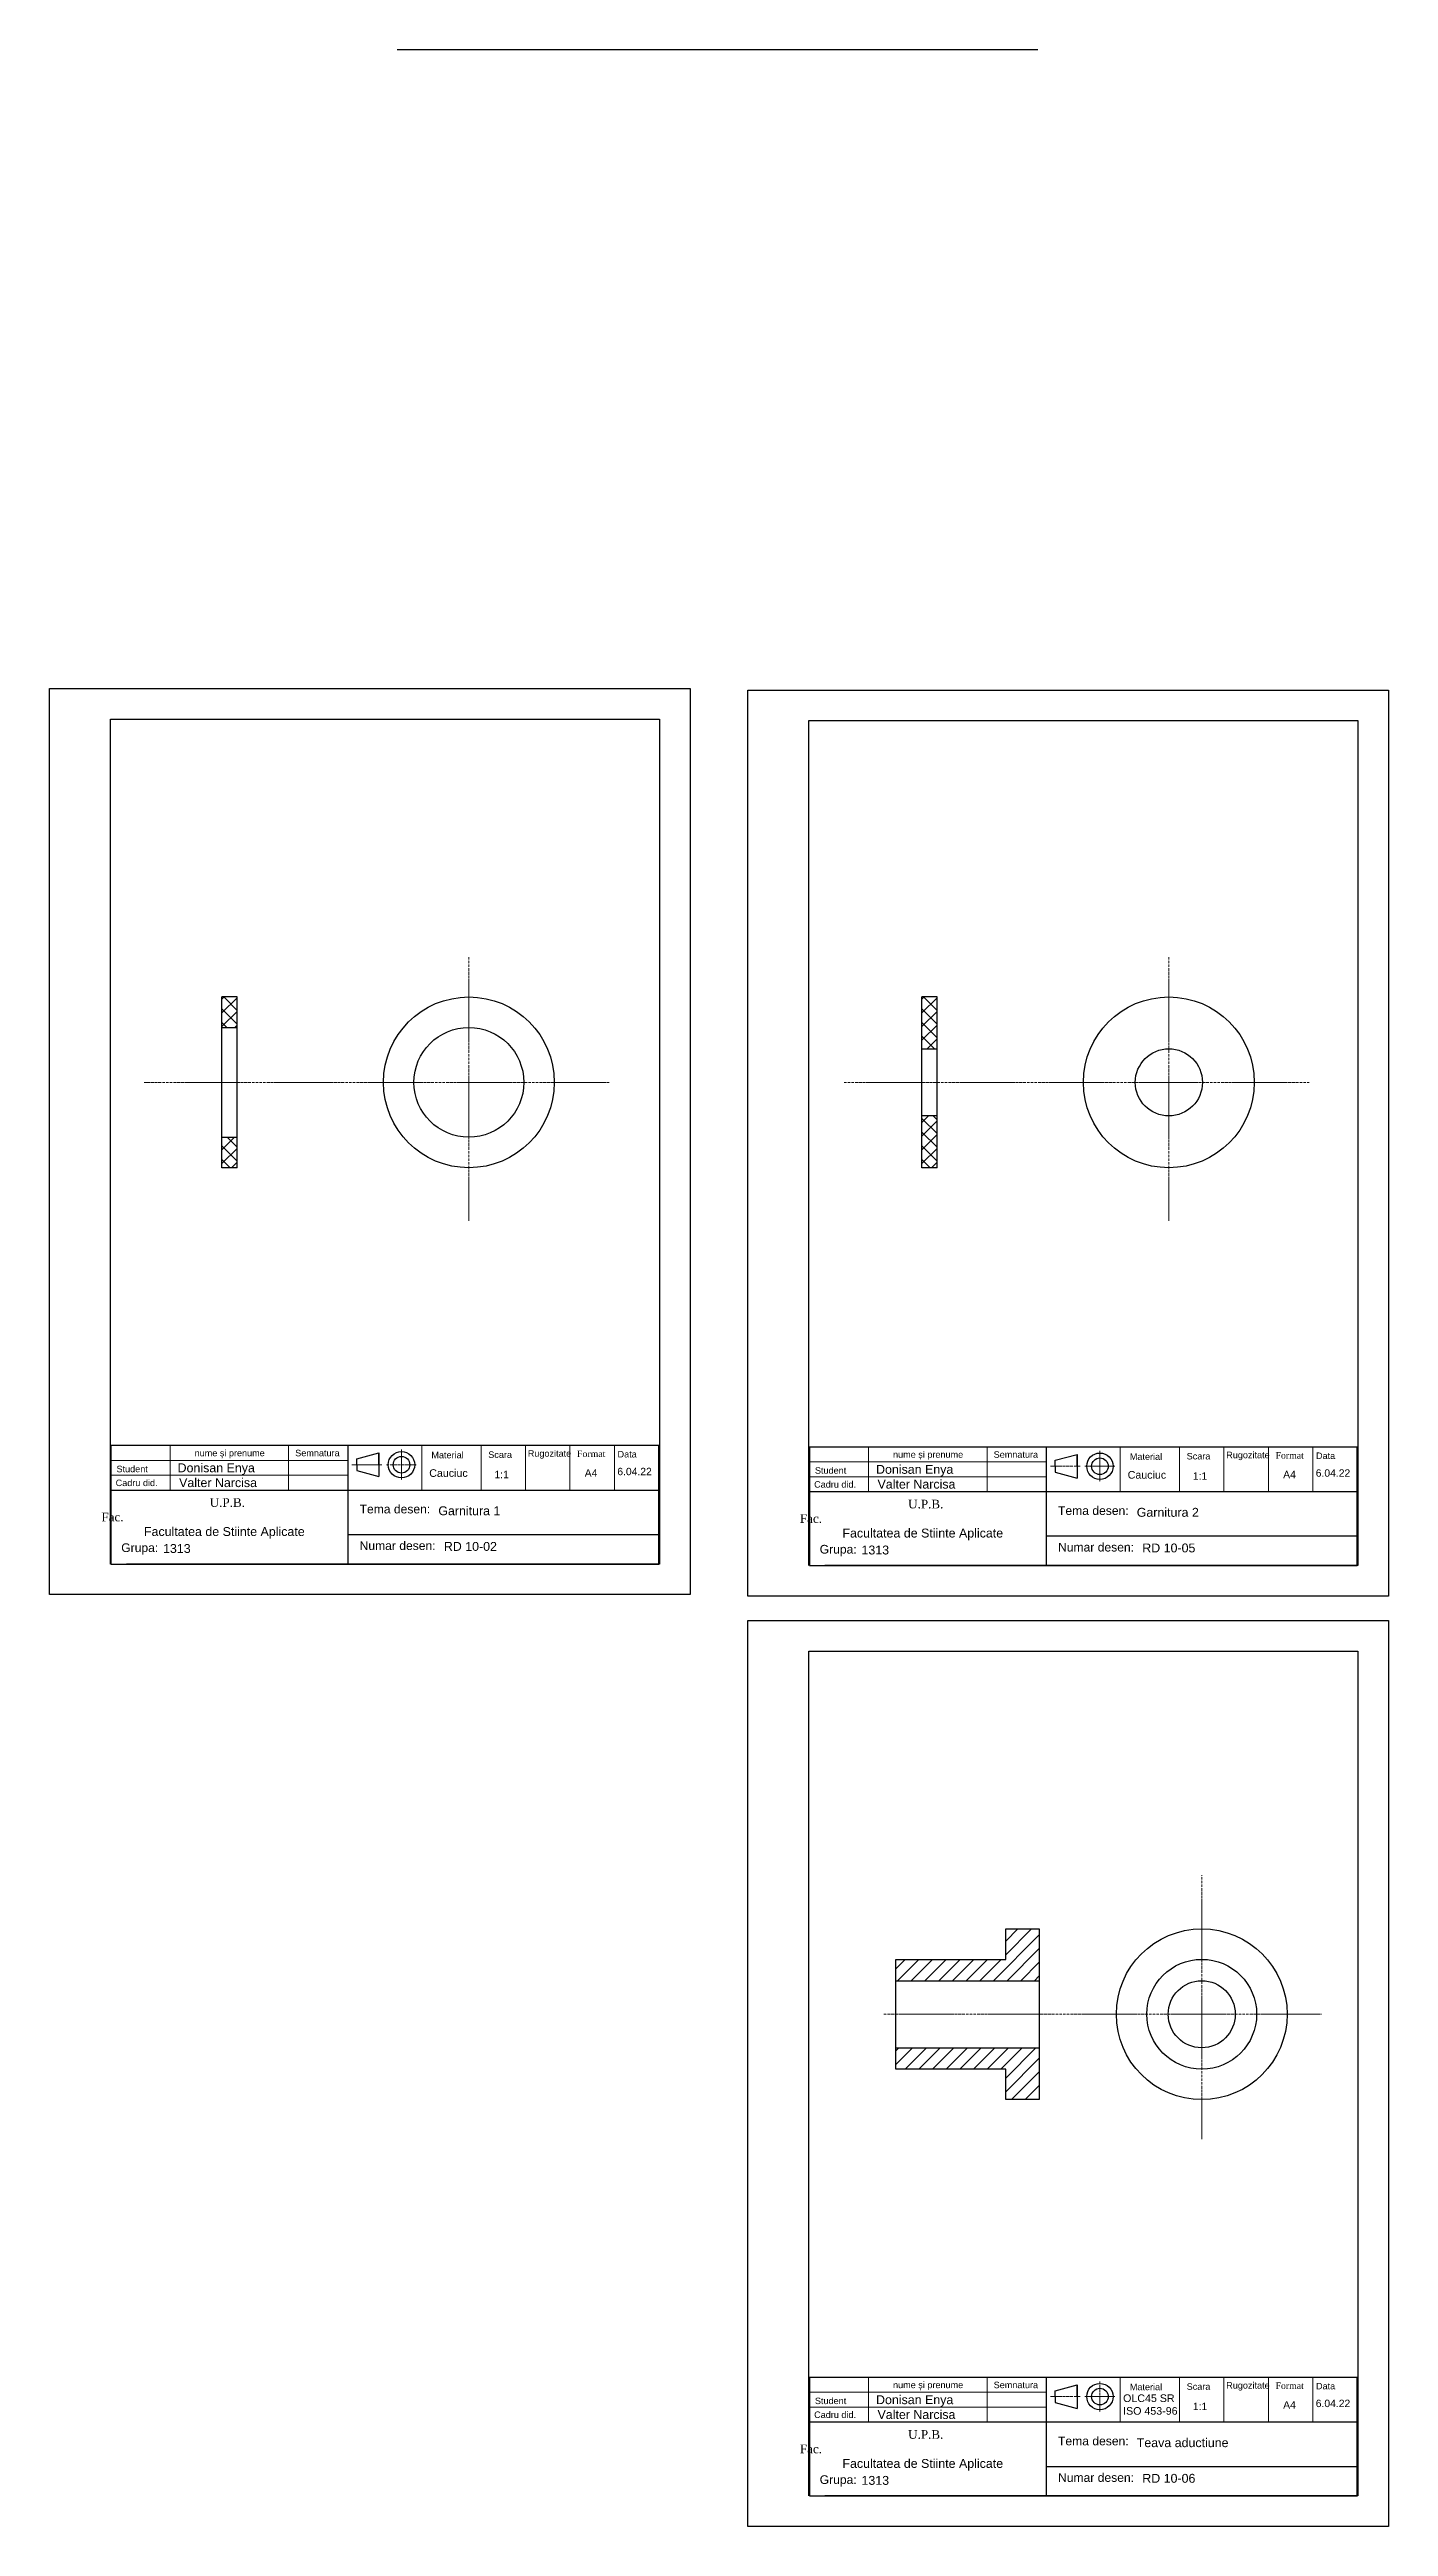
# Model space of a CAD drawing. Header units: millimetres. Extents: x -532 to 807, y -338 to 474.
# Drawn here: x -532 to -93, y -338 to 474 of the extents above; entities that cross this region are included whole.
import ezdxf

# ---------------------------------------------------------------- set-up
doc = ezdxf.new("R2010")
doc.units = ezdxf.units.MM
doc.header["$LTSCALE"] = 0.5
doc.linetypes.add('DASHDOT', pattern=[1, 0.5, -0.25, 0, -0.25])
for name, color, linetype, lineweight in [('AXE', 140, 'DASHDOT', 15), ('Groase', 255, 'Continuous', 30), ('Hasura', 255, 'Continuous', 15), ('Layer1', 7, 'DASHDOT', 0), ('linie GROASA', 7, 'Continuous', 30), ('linie SUBT', 7, 'Continuous', 0), ('TEXT', 255, 'Continuous', 15)]:
    doc.layers.add(name, color=color, linetype=linetype, lineweight=lineweight)
doc.layers.add('chenar', color=7, linetype='Continuous')
doc.styles.get("Standard").update_dxf_attribs({"font": 'arial.ttf'})

msp = doc.modelspace()

# ---------------------------------------------------------------- hatches: boundary and pattern name
at = {"layer": 'Hasura'}
h = msp.add_hatch(dxfattribs=at)
h.set_pattern_fill('ANSI37', color=256)
h.set_pattern_definition([(45, (-54.699, -23.397), (-2.245064, 2.245064), []), (135, (-54.699, -23.397), (-2.245064, -2.245064), [])])
h.paths.add_polyline_path([(-470.2, 117.02), (-475.2, 117.02), (-475.2, 107.02), (-470.2, 107.02)])
h.paths.add_polyline_path([(-470.2, 163.02), (-475.2, 163.02), (-475.2, 153.02), (-470.2, 153.02)])
h = msp.add_hatch(dxfattribs=at)
h.set_pattern_fill('ANSI37', color=256)
h.set_pattern_definition([(45, (174.801, -23.397), (-2.245064, 2.245064), []), (135, (174.801, -23.397), (-2.245064, -2.245064), [])])
h.paths.add_polyline_path([(-240.7, 163.02), (-245.7, 163.02), (-245.7, 146.02), (-240.7, 146.02)])
h.paths.add_polyline_path([(-240.7, 124.02), (-245.7, 124.02), (-245.7, 107.02), (-240.7, 107.02)])
h = msp.add_hatch(dxfattribs=at)
h.set_pattern_fill('ANSI31', color=256)
h.set_pattern_definition([(45, (-54.699, -23.397), (-2.245064, 2.245064), [])])
h.paths.add_polyline_path([(-207.2, -142.48), (-218.2, -142.48), (-218.2, -152.48), (-254.2, -152.48), (-254.2, -159.48), (-207.2, -159.48)])
h.paths.add_polyline_path([(-207.2, -181.48), (-254.2, -181.48), (-254.2, -188.48), (-218.2, -188.48), (-218.2, -198.48), (-207.2, -198.48)])

# ---------------------------------------------------------------- linework, layer by layer
at = {"layer": 'AXE'}
for p, q in [((-394.2, 176.1), (-394.2, 89.6)), ((-164.7, 176.1), (-164.7, 89.6)), ((-500.7, 135.02), (-348.2, 135.02)), ((-271.2, 135.02), (-118.7, 135.02)), ((-153.92, -124.9), (-153.92, -211.4)), ((-258.2, -170.48), (-114.7, -170.48))]:
    msp.add_line(p, q, dxfattribs=at)
at = {"layer": 'chenar'}
for p, q in [((-511.7, 254.1), (-331.7, 254.1)), ((-511.7, -22.9), (-511.7, 254.1)), ((-331.7, 254.1), (-331.7, -22.9)), ((-282.7, -23.4), (-282.7, 253.6)), ((-282.7, 253.6), (-102.7, 253.6)), ((-102.7, 253.6), (-102.7, -23.4)), ((-331.7, -22.9), (-506.45, -22.9)), ((-102.7, -23.4), (-277.45, -23.4)), ((-282.7, -51.4), (-102.7, -51.4)), ((-282.7, -328.4), (-282.7, -51.4)), ((-102.7, -51.4), (-102.7, -328.4)), ((-102.7, -328.4), (-277.45, -328.4))]:
    msp.add_line(p, q, dxfattribs=at)
at = {"layer": 'Groase'}
for p, q in [((-475.2, 107.02), (-475.2, 163.02)), ((-470.2, 163.02), (-475.2, 163.02)), ((-470.2, 107.02), (-470.2, 163.02)), ((-245.7, 107.02), (-245.7, 163.02)), ((-240.7, 163.02), (-245.7, 163.02)), ((-240.7, 107.02), (-240.7, 163.02)), ((-475.2, 153.02), (-470.2, 153.02)), ((-245.7, 146.02), (-240.7, 146.02)), ((-240.7, 124.02), (-245.7, 124.02)), ((-475.2, 117.02), (-470.2, 117.02)), ((-470.2, 107.02), (-475.2, 107.02)), ((-240.7, 107.02), (-245.7, 107.02)), ((-218.2, -152.48), (-218.2, -142.48)), ((-218.2, -142.48), (-207.2, -142.48)), ((-207.2, -142.48), (-207.2, -198.48)), ((-254.2, -188.48), (-254.2, -152.48)), ((-254.2, -152.48), (-218.2, -152.48)), ((-254.2, -159.48), (-207.2, -159.48)), ((-254.2, -181.48), (-207.2, -181.48)), ((-218.2, -188.48), (-254.2, -188.48)), ((-218.2, -198.48), (-218.2, -188.48)), ((-207.2, -198.48), (-218.2, -198.48))]:
    msp.add_line(p, q, dxfattribs=at)
for centre, radius in [((-394.2, 135.02), 28), ((-164.7, 135.02), 28), ((-394.2, 135.02), 18), ((-164.7, 135.02), 11), ((-153.92, -170.48), 28), ((-153.92, -170.48), 18), ((-153.92, -170.48), 11)]:
    msp.add_circle(centre, radius, dxfattribs=at)
at = {"layer": 'Layer1'}
for p, q in [((-422.74, 9.67), (-432.56, 9.67)), ((-421.26, 9.67), (-411.47, 9.67)), ((-416.3, 14.67), (-416.3, 4.67)), ((-193.74, 9.17), (-203.56, 9.17)), ((-192.26, 9.17), (-182.47, 9.17)), ((-187.3, 14.17), (-187.3, 4.17)), ((-187.3, -290.83), (-187.3, -300.83)), ((-193.74, -295.83), (-203.56, -295.83)), ((-192.26, -295.83), (-182.47, -295.83))]:
    msp.add_line(p, q, dxfattribs=at)
at = {"layer": 'linie GROASA'}
for p, q in [((-417.7, 473.6), (-207.7, 473.6)), ((-531.7, 264.1), (-321.7, 264.1)), ((-531.7, -32.9), (-531.7, 264.1)), ((-321.7, 264.1), (-321.7, -32.9)), ((-302.7, 263.6), (-92.7, 263.6)), ((-302.7, -33.4), (-302.7, 263.6)), ((-92.7, 263.6), (-92.7, -33.4)), ((-433.89, 15.94), (-433.89, -22.9)), ((-430.95, 11.61), (-423.73, 13.55)), ((-430.95, 9.67), (-430.95, 11.61)), ((-430.95, 9.67), (-430.95, 7.73)), ((-423.73, 9.67), (-423.73, 13.55)), ((-423.73, 13.55), (-423.73, 5.79)), ((-204.89, 15.44), (-204.89, -23.4)), ((-201.95, 11.11), (-194.73, 13.05)), ((-201.95, 9.17), (-201.95, 11.11)), ((-201.95, 9.17), (-201.95, 7.23)), ((-194.73, 9.17), (-194.73, 13.05)), ((-194.73, 13.05), (-194.73, 5.29)), ((-511.55, 1.37), (-331.95, 1.37)), ((-430.95, 7.73), (-423.73, 5.79)), ((-282.55, 0.87), (-102.95, 0.87)), ((-201.95, 7.23), (-194.73, 5.29)), ((-433.89, -13.19), (-331.95, -13.19)), ((-204.89, -13.69), (-102.95, -13.69)), ((-321.7, -32.9), (-531.7, -32.9)), ((-92.7, -33.4), (-302.7, -33.4)), ((-302.7, -41.4), (-92.7, -41.4)), ((-302.7, -338.4), (-302.7, -41.4)), ((-92.7, -41.4), (-92.7, -338.4)), ((-204.89, -289.56), (-204.89, -328.4)), ((-201.95, -293.89), (-194.73, -291.95)), ((-194.73, -295.83), (-194.73, -291.95)), ((-194.73, -291.95), (-194.73, -299.71)), ((-201.95, -295.83), (-201.95, -293.89)), ((-201.95, -295.83), (-201.95, -297.77)), ((-201.95, -297.77), (-194.73, -299.71)), ((-282.55, -304.13), (-102.95, -304.13)), ((-204.89, -318.69), (-102.95, -318.69)), ((-92.7, -338.4), (-302.7, -338.4))]:
    msp.add_line(p, q, dxfattribs=at)
for points in [[(-511.55, -22.9), (-331.95, -22.9), (-331.95, 15.94), (-511.55, 15.94)], [(-282.55, -23.4), (-102.95, -23.4), (-102.95, 15.44), (-282.55, 15.44)], [(-282.55, -328.4), (-102.95, -328.4), (-102.95, -289.56), (-282.55, -289.56)]]:
    msp.add_lwpolyline(points, close=True, dxfattribs=at)
for centre, radius in [((-416.3, 9.67), 4.33), ((-416.3, 9.67), 2.73), ((-187.3, 9.17), 4.33), ((-187.3, 9.17), 2.73), ((-187.3, -295.83), 4.33), ((-187.3, -295.83), 2.73)]:
    msp.add_circle(centre, radius, dxfattribs=at)
at = {"layer": 'linie SUBT'}
for p, q in [((-511.55, 11.08), (-433.89, 11.08)), ((-492.13, 15.94), (-492.13, 1.37)), ((-453.3, 15.94), (-453.3, 1.37)), ((-409.62, 15.94), (-409.62, 1.37)), ((-390.2, 15.94), (-390.2, 1.37)), ((-375.64, 15.94), (-375.64, 1.37)), ((-361.07, 15.94), (-361.07, 1.37)), ((-346.51, 15.94), (-346.51, 1.37)), ((-282.55, 10.58), (-204.89, 10.58)), ((-263.13, 15.44), (-263.13, 0.87)), ((-224.3, 15.44), (-224.3, 0.87)), ((-180.62, 15.44), (-180.62, 0.87)), ((-161.2, 15.44), (-161.2, 0.87)), ((-146.64, 15.44), (-146.64, 0.87)), ((-132.07, 15.44), (-132.07, 0.87)), ((-117.51, 15.44), (-117.51, 0.87)), ((-511.55, 6.23), (-433.89, 6.23)), ((-282.55, 5.73), (-204.89, 5.73)), ((-263.13, -289.56), (-263.13, -304.13)), ((-224.3, -289.56), (-224.3, -304.13)), ((-180.62, -289.56), (-180.62, -304.13)), ((-161.2, -289.56), (-161.2, -304.13)), ((-146.64, -289.56), (-146.64, -304.13)), ((-132.07, -289.56), (-132.07, -304.13)), ((-117.51, -289.56), (-117.51, -304.13)), ((-282.55, -294.42), (-204.89, -294.42)), ((-282.55, -299.27), (-204.89, -299.27))]:
    msp.add_line(p, q, dxfattribs=at)

# ---------------------------------------------------------------- texts
at = {"layer": 'linie GROASA'}
for s, height, p in [('Student', 2.131, (-509.74, 7.21)), ('nume și prenume', 2.1306, (-484.13, 12.44)), ('Semnatura', 2.131, (-451.15, 12.44)), ('Material', 2.131, (-406.5, 11.77)), ('Scara', 2.131, (-387.86, 11.9)), ('Rugozitate', 2.131, (-374.89, 12.3)), ('Data', 2.131, (-345.46, 12.05)), ('Student', 2.131, (-280.74, 6.71)), ('nume și prenume', 2.1306, (-255.13, 11.94)), ('Semnatura', 2.131, (-222.15, 11.94)), ('Material', 2.131, (-177.5, 11.27)), ('Scara', 2.131, (-158.86, 11.4)), ('Rugozitate', 2.131, (-145.89, 11.8)), ('Data', 2.131, (-116.46, 11.55)), ('Cadru did.', 2.131, (-510.01, 2.66)), ('Cadru did.', 2.131, (-281.01, 2.16)), ('Tema desen:', 2.8407, (-430.04, -6.29)), ('Tema desen:', 2.8407, (-201.04, -6.79)), ('Grupa:', 2.841, (-508.19, -18.96)), ('Numar desen:', 2.8407, (-430.04, -18.28)), ('Numar desen:', 2.8407, (-201.04, -18.78)), ('Grupa:', 2.841, (-279.19, -19.46)), ('nume și prenume', 2.1306, (-255.13, -293.06)), ('Semnatura', 2.131, (-222.15, -293.06)), ('Material', 2.131, (-177.5, -293.73)), ('Scara', 2.131, (-158.86, -293.6)), ('Rugozitate', 2.131, (-145.89, -293.2)), ('Data', 2.131, (-116.46, -293.45)), ('Student', 2.131, (-280.74, -298.29)), ('Cadru did.', 2.131, (-281.01, -302.84)), ('Tema desen:', 2.8407, (-201.04, -311.79)), ('Grupa:', 2.841, (-279.19, -324.46)), ('Numar desen:', 2.8407, (-201.04, -323.78))]:
    msp.add_text(s, height=height, dxfattribs=at).set_placement(p)
for s, width, heights, insert, char_height, attachment_point in [('{\\fTimes New Roman Baltic|b0|i0|c238|p18;F\\fTimes New Roman Baltic|b0|i0|c186|p18;ormat}', 9.1175, [0], (-358.74, 14.31), 2.1306, 1), ('{\\fTimes New Roman Baltic|b0|i0|c238|p18;F\\fTimes New Roman Baltic|b0|i0|c186|p18;ormat}', 9.1175, [0], (-129.74, 13.81), 2.1306, 1), ('{\\fTimes New Roman Baltic|b0|i0|c186|p18;U.P.B.\\P\\pxqj;\\fTimes New Roman Baltic|b0|i0|c238|p18;Fac. \\fTimes New Roman Baltic|b0|i0|c186|p18; }', 82.5738, [23.31], (-473.41, -5.13), 2.8407, 5), ('{\\fTimes New Roman Baltic|b0|i0|c186|p18;U.P.B.\\P\\pxqj;\\fTimes New Roman Baltic|b0|i0|c238|p18;Fac. \\fTimes New Roman Baltic|b0|i0|c186|p18; }', 82.5738, [23.31], (-244.41, -5.63), 2.8407, 5), ('{\\fTimes New Roman Baltic|b0|i0|c238|p18;F\\fTimes New Roman Baltic|b0|i0|c186|p18;ormat}', 9.1175, [0], (-129.74, -291.19), 2.1306, 1), ('{\\fTimes New Roman Baltic|b0|i0|c186|p18;U.P.B.\\P\\pxqj;\\fTimes New Roman Baltic|b0|i0|c238|p18;Fac. \\fTimes New Roman Baltic|b0|i0|c186|p18; }', 82.5738, [23.31], (-244.41, -310.63), 2.8407, 5)]:
    msp.add_mtext_dynamic_manual_height_columns(s, width=width, gutter_width=24.27, heights=heights, dxfattribs=dict(at, insert=insert, char_height=char_height, attachment_point=attachment_point))
at = {"layer": 'TEXT'}
for s, height, p in [('Donisan Enya', 2.9125, (-489.71, 7.2)), ('A4', 2.427, (-356.22, 5.74)), ('6.04.22', 2.427, (-345.54, 6.23)), ('Donisan Enya', 2.9125, (-260.71, 6.7)), ('6.04.22', 2.427, (-116.54, 5.73)), ('Valter Narcisa', 2.9125, (-489.22, 2.34)), ('1:1', 2.427, (-385.83, 5.26)), ('Valter Narcisa', 2.9125, (-260.22, 1.84)), ('1:1', 2.427, (-156.83, 4.76)), ('A4', 2.427, (-127.22, 5.24)), ('Garnitura 1', 2.9125, (-404.23, -6.89)), ('Garnitura 2', 2.9125, (-175.23, -7.39)), ('Facultatea de Stiinte Aplicate', 2.9125, (-500.73, -13.69)), ('RD 10-02', 2.912, (-402.41, -18.57)), ('Facultatea de Stiinte Aplicate', 2.9125, (-271.73, -14.19)), ('RD 10-05', 2.912, (-173.41, -19.07)), ('1313', 2.912, (-494.48, -19.25)), ('1313', 2.912, (-265.48, -19.75)), ('Donisan Enya', 2.9125, (-260.71, -298.3)), ('Valter Narcisa', 2.9125, (-260.22, -303.16)), ('1:1', 2.427, (-156.83, -300.24)), ('A4', 2.427, (-127.22, -299.76)), ('6.04.22', 2.427, (-116.54, -299.27)), ('Facultatea de Stiinte Aplicate', 2.9125, (-271.73, -319.19)), ('Teava aductiune', 2.9125, (-175.23, -312.39)), ('1313', 2.912, (-265.48, -324.75)), ('RD 10-06', 2.912, (-173.41, -324.07))]:
    msp.add_text(s, height=height, dxfattribs=at).set_placement(p)
at = {"layer": 'TEXT', "char_height": 2.5, "attachment_point": 1}
for s, width, heights, insert in [('Cauciuc', 13.5, [1.3], (-407.2, 8.19)), ('Cauciuc', 13.5, [1.3], (-178.2, 7.6)), ('OLC45 SR\\PISO 453-96', 18.1175, [7.12], (-179.7, -295.1))]:
    msp.add_mtext_dynamic_manual_height_columns(s, width=width, gutter_width=12.5, heights=heights, dxfattribs=dict(at, insert=insert))

doc.saveas('drawing.dxf')
